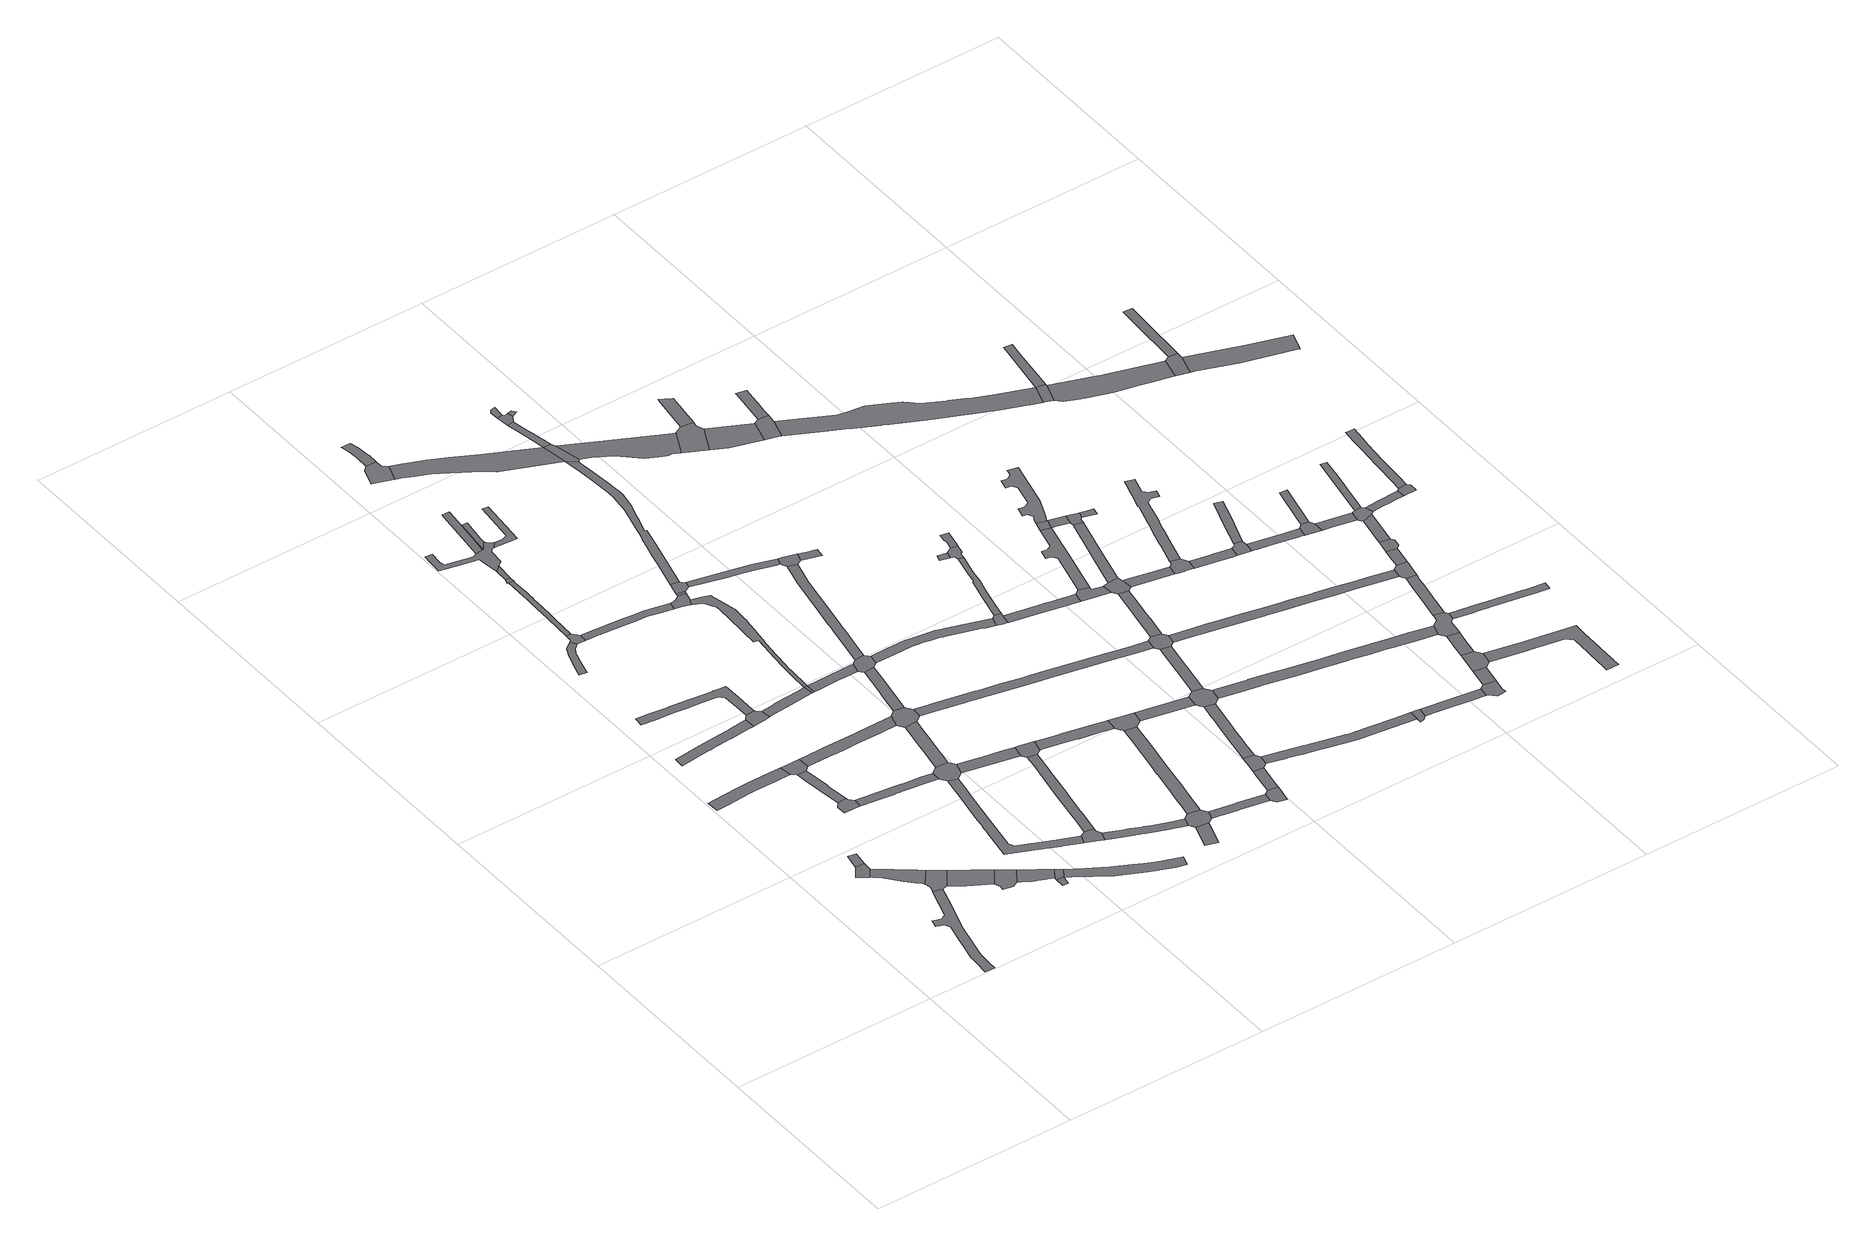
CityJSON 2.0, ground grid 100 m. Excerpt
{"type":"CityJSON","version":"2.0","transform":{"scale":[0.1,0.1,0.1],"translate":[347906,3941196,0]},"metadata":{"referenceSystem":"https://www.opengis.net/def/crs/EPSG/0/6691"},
"CityObjects":{
"road1":{"type":"Road","geometry":[{"type":"MultiSurface","lod":"1","boundaries":[[[0,1,2,3,4,5,6,7,8,9,10,11,12,13,14,15,16,17,18,19,20,21,22,23,24,25,26,27,28]]]}]},
"road2":{"type":"Road","geometry":[{"type":"MultiSurface","lod":"1","boundaries":[[[29,30,31,32,33,34,35]]]}]},
"road3":{"type":"Road","geometry":[{"type":"MultiSurface","lod":"1","boundaries":[[[36,37,29,35]]]}]},
"road4":{"type":"Road","attributes":{"RoadStructureAttribute.sectionType":"1"},"geometry":[{"type":"MultiSurface","lod":"1","boundaries":[[[38,39,40,41,42,43,44,45,46,47,48,49,33,32]]]}]},
"road5":{"type":"Road","attributes":{"RoadStructureAttribute.sectionType":"1"},"geometry":[{"type":"MultiSurface","lod":"1","boundaries":[[[50,51,52,53,54,55,56,57,58,59,60,61,62,63,64]]]}]},
"road6":{"type":"Road","geometry":[{"type":"MultiSurface","lod":"1","boundaries":[[[27,65,66,67,68,48,47,69,70,71,28]]]}]},
"road7":{"type":"Road","attributes":{"RoadStructureAttribute.sectionType":"1"},"geometry":[{"type":"MultiSurface","lod":"1","boundaries":[[[72,73,66,65,74,75,76,77,78]]]}]},
"road8":{"type":"Road","attributes":{"RoadStructureAttribute.sectionType":"1"},"geometry":[{"type":"MultiSurface","lod":"1","boundaries":[[[79,80,81,82,83,84,85,86,87,88,89,90,91,92,93,94,95,96,97,98]]]}]},
"road9":{"type":"Road","geometry":[{"type":"MultiSurface","lod":"1","boundaries":[[[99,100,101,102,103,104,105,106,107,108]]]}]},
"road10":{"type":"Road","geometry":[{"type":"MultiSurface","lod":"1","boundaries":[[[109,110,111,72,78,112,113,114,115,116]]]}]},
"road11":{"type":"Road","attributes":{"RoadStructureAttribute.sectionType":"1"},"geometry":[{"type":"MultiSurface","lod":"1","boundaries":[[[117,118,119,106,105,120,121,122,123,124]]]}]},
"road12":{"type":"Road","geometry":[{"type":"MultiSurface","lod":"1","boundaries":[[[123,125,126,127,56,55,124]]]}]},
"road13":{"type":"Road","attributes":{"RoadStructureAttribute.sectionType":"1"},"geometry":[{"type":"MultiSurface","lod":"1","boundaries":[[[128,129,130,131,132,133,134,135,136,137,138,139,140,141,142,143,144,145,146,147,148,149,150,151,152,153,154,155,156]]]}]},
"road14":{"type":"Road","attributes":{"RoadStructureAttribute.sectionType":"1"},"geometry":[{"type":"MultiSurface","lod":"1","boundaries":[[[157,158,159,160,161,162,163,164,165,166,167,168,169,170,171]]]}]},
"road15":{"type":"Road","attributes":{"RoadStructureAttribute.sectionType":"1"},"geometry":[{"type":"MultiSurface","lod":"1","boundaries":[[[115,172,173,174,175,176,177,178,179,116]]]}]},
"road16":{"type":"Road","attributes":{"RoadStructureAttribute.sectionType":"1"},"geometry":[{"type":"MultiSurface","lod":"1","boundaries":[[[180,181,182,183]]]}]},
"road17":{"type":"Road","geometry":[{"type":"MultiSurface","lod":"1","boundaries":[[[177,176,180,183,184]]]}]},
"road18":{"type":"Road","geometry":[{"type":"MultiSurface","lod":"1","boundaries":[[[185,186,187,188,171,170,189]]]}]},
"road19":{"type":"Road","attributes":{"RoadStructureAttribute.sectionType":"1"},"geometry":[{"type":"MultiSurface","lod":"1","boundaries":[[[190,191,192,193,194,195,103,102,196,197,198,199,200,201,202,203]]]}]},
"road20":{"type":"Road","geometry":[{"type":"MultiSurface","lod":"1","boundaries":[[[97,204,205,206,207,208,128,156,209,98]]]}]},
"road21":{"type":"Road","attributes":{"RoadStructureAttribute.sectionType":"1"},"geometry":[{"type":"MultiSurface","lod":"1","boundaries":[[[210,211,212,213,214,215,216,187,186,217,218,219,220,221,222,223,224,225,226,227]]]}]},
"road22":{"type":"Road","geometry":[{"type":"MultiSurface","lod":"1","boundaries":[[[228,229,230,210,227]]]}]},
"road23":{"type":"Road","geometry":[{"type":"MultiSurface","lod":"1","boundaries":[[[231,232,233,234,235,236,237,238,239,240,241,242,243,244,245,246,247,248,249,250,251,252,253,254,255,256,257,258,259,260,261]]]}]},
"road24":{"type":"Road","attributes":{"RoadStructureAttribute.sectionType":"1"},"geometry":[{"type":"MultiSurface","lod":"1","boundaries":[[[262,263,264,265,266,126,125,267,268,269,270,271,272,273,274,275]]]}]},
"road25":{"type":"Road","attributes":{"RoadStructureAttribute.sectionType":"1"},"geometry":[{"type":"MultiSurface","lod":"1","boundaries":[[[228,246,245,229]]]}]},
"road26":{"type":"Road","attributes":{"RoadStructureAttribute.sectionType":"1"},"geometry":[{"type":"MultiSurface","lod":"1","boundaries":[[[276,277,278,279,280,281,282,283,284,285,286,287,288,289,290,291,292,293,294,295,296,297,298,299,300,301]]]}]},
"road27":{"type":"Road","attributes":{"RoadStructureAttribute.sectionType":"1"},"geometry":[{"type":"MultiSurface","lod":"1","boundaries":[[[183,302,303,304,305,306,307,308,309,310,311,312,313,314,315,316,317,318,319,320,321,322,323,324,325,326,184]]]}]},
"road28":{"type":"Road","attributes":{"RoadStructureAttribute.sectionType":"1"},"geometry":[{"type":"MultiSurface","lod":"1","boundaries":[[[327,328,329,330,331,207,206,332,333,334,335,336,337,338]]]}]},
"road29":{"type":"Road","attributes":{"RoadStructureAttribute.sectionType":"1"},"geometry":[{"type":"MultiSurface","lod":"1","boundaries":[[[339,340,341,342,343,344,345,346,347,348,349,350,351,352,353,354,355,356,357,185,189]]]}]},
"road30":{"type":"Road","geometry":[{"type":"MultiSurface","lod":"1","boundaries":[[[190,203,276,301,358,359,360,361]]]}]},
"road31":{"type":"Road","geometry":[{"type":"MultiSurface","lod":"1","boundaries":[[[362,363,364,293,292,365,366,367,368]]]}]},
"road32":{"type":"Road","attributes":{"RoadStructureAttribute.sectionType":"1"},"geometry":[{"type":"MultiSurface","lod":"1","boundaries":[[[369,370,371,372,373,374,375,231,261]]]}]},
"road33":{"type":"Road","attributes":{"RoadStructureAttribute.sectionType":"1"},"geometry":[{"type":"MultiSurface","lod":"1","boundaries":[[[376,377,378,379,380,260,259]]]}]},
"road34":{"type":"Road","geometry":[{"type":"MultiSurface","lod":"1","boundaries":[[[381,382,383,384,327,338]]]}]},
"road35":{"type":"Road","attributes":{"RoadStructureAttribute.sectionType":"1"},"geometry":[{"type":"MultiSurface","lod":"1","boundaries":[[[360,385,386,387,388,389,390,391,392,393,394,361]]]}]},
"road36":{"type":"Road","geometry":[{"type":"MultiSurface","lod":"1","boundaries":[[[395,396,397,398,399,400,401,402,403]]]}]},
"road37":{"type":"Road","geometry":[{"type":"MultiSurface","lod":"1","boundaries":[[[252,404,405,406,407,408,409,410,411,412,413,414,415,416,253]]]}]},
"road38":{"type":"Road","attributes":{"RoadStructureAttribute.sectionType":"1"},"geometry":[{"type":"MultiSurface","lod":"1","boundaries":[[[417,418,419,420,421,359,358,422]]]}]},
"road39":{"type":"Road","attributes":{"RoadStructureAttribute.sectionType":"1"},"geometry":[{"type":"MultiSurface","lod":"1","boundaries":[[[423,424,425,426,427,428,429,430,431,432,433,434,435,436,364,363]]]}]},
"road40":{"type":"Road","geometry":[{"type":"MultiSurface","lod":"1","boundaries":[[[274,391,390,437,438,439,440,275]]]}]},
"road41":{"type":"Road","attributes":{"RoadStructureAttribute.sectionType":"1"},"geometry":[{"type":"MultiSurface","lod":"1","boundaries":[[[441,442,443,444,445,446,447,448,449,402,401]]]}]},
"road42":{"type":"Road","attributes":{"RoadStructureAttribute.sectionType":"1"},"geometry":[{"type":"MultiSurface","lod":"1","boundaries":[[[450,451,452,453,454,455,456,457,458,368,367,459,460,461,462,463,464,465,466]]]}]},
"road43":{"type":"Road","attributes":{"RoadStructureAttribute.sectionType":"1"},"geometry":[{"type":"MultiSurface","lod":"1","boundaries":[[[467,468,469,470,471,472,473,474,475,476,477,478,479,480,481,482,483,484,485,486,487,488,489,490,384,383,491,492,493,494,495,496,497,498,499,500,501,502,503,504,505,506,507,508,509,510]]]}]},
"road44":{"type":"Road","attributes":{"RoadStructureAttribute.sectionType":"1"},"geometry":[{"type":"MultiSurface","lod":"1","boundaries":[[[382,511,512,513,514,515,516,383]]]}]},
"road45":{"type":"Road","geometry":[{"type":"MultiSurface","lod":"1","boundaries":[[[517,518,519,520,521,522,523,524,510,509,525,526,527,528,529,530,531,532,533,534,535,536,348,347]]]}]},
"road46":{"type":"Road","attributes":{"RoadStructureAttribute.sectionType":"1"},"geometry":[{"type":"MultiSurface","lod":"1","boundaries":[[[537,538,526,525]]]}]},
"road47":{"type":"Road","attributes":{"RoadStructureAttribute.sectionType":"1"},"geometry":[{"type":"MultiSurface","lod":"1","boundaries":[[[439,539,540,541,542,543,544,545,546,547,440]]]}]},
"road48":{"type":"Road","geometry":[{"type":"MultiSurface","lod":"1","boundaries":[[[548,549,550,551,538,537,552]]]}]},
"road49":{"type":"Road","geometry":[{"type":"MultiSurface","lod":"1","boundaries":[[[433,432,553,554,555,556,557,558,417,422]]]}]},
"road50":{"type":"Road","attributes":{"RoadStructureAttribute.sectionType":"1"},"geometry":[{"type":"MultiSurface","lod":"1","boundaries":[[[559,560,561,562,563]]]}]},
"road51":{"type":"Road","geometry":[{"type":"MultiSurface","lod":"1","boundaries":[[[514,544,543,564,565,566,567,515]]]}]},
"road52":{"type":"Road","geometry":[{"type":"MultiSurface","lod":"1","boundaries":[[[568,563,562,569,570,571,572,450,466]]]}]},
"road53":{"type":"Road","attributes":{"function":"3","RoadStructureAttribute.sectionType":"1"},"geometry":[{"type":"MultiSurface","lod":"1","boundaries":[[[573,574,575,576,577,578,579,580,581,398,397,582,583,584,585,586,587,588,589,590,591]]]}]},
"road54":{"type":"Road","attributes":{"RoadStructureAttribute.sectionType":"1"},"geometry":[{"type":"MultiSurface","lod":"1","boundaries":[[[592,593,594,595,596,597,598,599,548,552]]]}]},
"road55":{"type":"Road","attributes":{"RoadStructureAttribute.sectionType":"1"},"geometry":[{"type":"MultiSurface","lod":"1","boundaries":[[[600,601,602,603,604,605,606,607,608,609,610,611,612,613,614,615,616,617,618,551,550,619,620,621,622,623,624,625,626,627,628,629,630,631,632,633,634,635,591]]]}]},
"road56":{"type":"Road","attributes":{"RoadStructureAttribute.sectionType":"1"},"geometry":[{"type":"MultiSurface","lod":"1","boundaries":[[[636,637,638,639,640,641,642,643,644,645,646,647,648,649,650,555,554]]]}]},
"road57":{"type":"Road","attributes":{"RoadStructureAttribute.sectionType":"1"},"geometry":[{"type":"MultiSurface","lod":"1","boundaries":[[[651,652,653,654,655,656,657,567,566,658,659,660,661,662,663,664,665,666,667,668]]]}]},
"road58":{"type":"Road","attributes":{"RoadStructureAttribute.sectionType":"1"},"geometry":[{"type":"MultiSurface","lod":"1","boundaries":[[[669,670,671,672,673,674,675,676,677,678,572,571,679,680,681,682,683,684,685,686,687,688,689]]]}]},
"road59":{"type":"Road","attributes":{"RoadStructureAttribute.sectionType":"1"},"geometry":[{"type":"MultiSurface","lod":"1","boundaries":[[[569,690,691,692,693,694,695,696,697,698,699,700,570]]]}]},
"road60":{"type":"Road","attributes":{"RoadStructureAttribute.sectionType":"1"},"geometry":[{"type":"MultiSurface","lod":"1","boundaries":[[[701,702,703,704,705,706,707,708,709,710,565,564,711,712,713,714,715,716,717,718,719,720,721,722,723,724,725]]]}]},
"road61":{"type":"Road","geometry":[{"type":"MultiSurface","lod":"1","boundaries":[[[726,573,591,635,727,728]]]}]},
"road62":{"type":"Road","geometry":[{"type":"MultiSurface","lod":"1","boundaries":[[[729,730,731,732,697,696,733,734]]]}]},
"road63":{"type":"Road","attributes":{"RoadStructureAttribute.sectionType":"1"},"geometry":[{"type":"MultiSurface","lod":"1","boundaries":[[[735,736,737,738,739,740,741,742,743,744,745,746,747,748,749,750,751,752,438,437,753,754,755,756,757,758,759,760,761,762,763,764,765,766,767,768,769,770]]]}]},
"road64":{"type":"Road","geometry":[{"type":"MultiSurface","lod":"1","boundaries":[[[688,771,772,643,642,773,774,689]]]}]},
"road65":{"type":"Road","geometry":[{"type":"MultiSurface","lod":"1","boundaries":[[[775,776,777,598,597,778,651,668]]]}]},
"road66":{"type":"Road","attributes":{"RoadStructureAttribute.sectionType":"1"},"geometry":[{"type":"MultiSurface","lod":"1","boundaries":[[[779,780,781,782,783,784,573,726]]]}]},
"road67":{"type":"Road","geometry":[{"type":"MultiSurface","lod":"1","boundaries":[[[785,786,787,788,782,781,789,790]]]}]},
"road68":{"type":"Road","attributes":{"RoadStructureAttribute.sectionType":"1"},"geometry":[{"type":"MultiSurface","lod":"1","boundaries":[[[791,792,793,794,787,786]]]}]},
"road69":{"type":"Road","attributes":{"RoadStructureAttribute.sectionType":"1"},"geometry":[{"type":"MultiSurface","lod":"1","boundaries":[[[795,796,732,731,797,798]]]}]},
"road70":{"type":"Road","geometry":[{"type":"MultiSurface","lod":"1","boundaries":[[[789,799,800,790]]]}]},
"road71":{"type":"Road","attributes":{"RoadStructureAttribute.sectionType":"1"},"geometry":[{"type":"MultiSurface","lod":"1","boundaries":[[[801,802,803,804,776,775]]]}]},
"road72":{"type":"Road","geometry":[{"type":"MultiSurface","lod":"1","boundaries":[[[805,806,807,808,809,810,811,812,795,798]]]}]},
"road73":{"type":"Road","attributes":{"RoadStructureAttribute.sectionType":"1"},"geometry":[{"type":"MultiSurface","lod":"1","boundaries":[[[771,813,814,815,816,817,818,819,772]]]}]},
"road74":{"type":"Road","attributes":{"function":"3","RoadStructureAttribute.sectionType":"1"},"geometry":[{"type":"MultiSurface","lod":"1","boundaries":[[[727,820,821,822,823,824,825,826,827,828,829,830,831,832,833,728]]]}]},
"road75":{"type":"Road","attributes":{"RoadStructureAttribute.sectionType":"1"},"geometry":[{"type":"MultiSurface","lod":"1","boundaries":[[[834,835,836,837,838,839,840,841,842,843,844,845,846,809,808]]]}]},
"road76":{"type":"Road","geometry":[{"type":"MultiSurface","lod":"1","boundaries":[[[725,724,847,848,849,850,851]]]}]},
"road77":{"type":"Road","geometry":[{"type":"MultiSurface","lod":"1","boundaries":[[[852,816,815,840,839,853,854,855]]]}]},
"road78":{"type":"Road","attributes":{"RoadStructureAttribute.sectionType":"1"},"geometry":[{"type":"MultiSurface","lod":"1","boundaries":[[[850,856,857,858,859,860,861,862,863,864,865,866,851]]]}]},
"road79":{"type":"Road","attributes":{"RoadStructureAttribute.sectionType":"1"},"geometry":[{"type":"MultiSurface","lod":"1","boundaries":[[[867,868,869,870,871,872,873,849,848,874,875,876,877,878,879]]]}]},
"road80":{"type":"Road","geometry":[{"type":"MultiSurface","lod":"1","boundaries":[[[829,880,881,882,883,884,885,886,830]]]}]},
"road81":{"type":"Road","attributes":{"RoadStructureAttribute.sectionType":"1"},"geometry":[{"type":"MultiSurface","lod":"1","boundaries":[[[887,888,889,890]]]}]},
"road82":{"type":"Road","attributes":{"RoadStructureAttribute.sectionType":"1"},"geometry":[{"type":"MultiSurface","lod":"1","boundaries":[[[855,891,892,893,894,895,896,897,898,852]]]}]},
"road83":{"type":"Road","attributes":{"RoadStructureAttribute.sectionType":"1"},"geometry":[{"type":"MultiSurface","lod":"1","boundaries":[[[899,900,901,902,903,904,905,906,907,908,909,910,807,806,911,912,913,914,915,916,917,918,919,920]]]}]},
"road84":{"type":"Road","geometry":[{"type":"MultiSurface","lod":"1","boundaries":[[[889,921,862,861,922,923,924,925,926,890]]]}]},
"road85":{"type":"Road","attributes":{"RoadStructureAttribute.sectionType":"1"},"geometry":[{"type":"MultiSurface","lod":"1","boundaries":[[[927,928,929,930,885,884]]]}]},
"road86":{"type":"Road","attributes":{"function":"3","RoadStructureAttribute.sectionType":"1"},"geometry":[{"type":"MultiSurface","lod":"1","boundaries":[[[881,880,931,932,933]]]}]},
"road87":{"type":"Road","geometry":[{"type":"MultiSurface","lod":"1","boundaries":[[[934,735,770,895,894,935,936,937]]]}]},
"road88":{"type":"Road","attributes":{"RoadStructureAttribute.sectionType":"1"},"geometry":[{"type":"MultiSurface","lod":"1","boundaries":[[[938,939,940,941,942,943,944,926,925]]]}]},
"road89":{"type":"Road","geometry":[{"type":"MultiSurface","lod":"1","boundaries":[[[945,946,947,948,949,950,951,867,879]]]}]},
"road90":{"type":"Road","attributes":{"RoadStructureAttribute.sectionType":"1"},"geometry":[{"type":"MultiSurface","lod":"1","boundaries":[[[952,953,954,955,956,957,958,959,934,937]]]}]},
"road91":{"type":"Road","geometry":[{"type":"MultiSurface","lod":"1","boundaries":[[[932,960,961,962,963,964,933]]]}]},
"road92":{"type":"Road","geometry":[{"type":"MultiSurface","lod":"1","boundaries":[[[965,947,946,957,956,966,967,968]]]}]},
"road93":{"type":"Road","attributes":{"RoadStructureAttribute.sectionType":"1"},"geometry":[{"type":"MultiSurface","lod":"1","boundaries":[[[969,970,971,972,973,974,975,976,977,951,950,978,979,980]]]}]},
"road94":{"type":"Road","attributes":{"RoadStructureAttribute.sectionType":"1"},"geometry":[{"type":"MultiSurface","lod":"1","boundaries":[[[981,982,983,984,985,986,964,963]]]}]},
"road95":{"type":"Road","geometry":[{"type":"MultiSurface","lod":"1","boundaries":[[[987,988,899,920,989,990,991,992]]]}]},
"road96":{"type":"Road","attributes":{"RoadStructureAttribute.sectionType":"1"},"geometry":[{"type":"MultiSurface","lod":"1","boundaries":[[[993,994,995,996,997,998,965,968]]]}]},
"road97":{"type":"Road","attributes":{"RoadStructureAttribute.sectionType":"1"},"geometry":[{"type":"MultiSurface","lod":"1","boundaries":[[[999,1000,1001,1002,1003,1004,1005,1006,1007,1008,1009,1010,1011,1012,1013,854,853,1014,1015,1016,1017,1018,1019,1020,1021,1022,1023,1024,1025,1026,1027,1028,1029,1030,1031]]]}]},
"road98":{"type":"Road","attributes":{"RoadStructureAttribute.sectionType":"1"},"geometry":[{"type":"MultiSurface","lod":"1","boundaries":[[[1032,1033,1034,1035,1036,1037,1038,967,966]]]}]},
"road99":{"type":"Road","geometry":[{"type":"MultiSurface","lod":"1","boundaries":[[[1039,969,980,1040,1041]]]}]},
"road100":{"type":"Road","attributes":{"RoadStructureAttribute.sectionType":"1"},"geometry":[{"type":"MultiSurface","lod":"1","boundaries":[[[1042,1043,1044,1045,1040,980]]]}]},
"road101":{"type":"Road","attributes":{"RoadStructureAttribute.sectionType":"1"},"geometry":[{"type":"MultiSurface","lod":"1","boundaries":[[[1046,1047,1048,992,991,1049,1050,1051]]]}]},
"road102":{"type":"Road","attributes":{"RoadStructureAttribute.sectionType":"1"},"geometry":[{"type":"MultiSurface","lod":"1","boundaries":[[[1052,1053,1054,1055,1056,1057,1058,1059,1060,1061,1062,1063,1064,1065,1066,1067,1068,1069,1070,1071,1072,1073,1039,1041]]]}]},
"road103":{"type":"Road","geometry":[{"type":"MultiSurface","lod":"1","boundaries":[[[1044,1043,996,995,1074,1075,1076]]]}]},
"road104":{"type":"Road","geometry":[{"type":"MultiSurface","lod":"1","boundaries":[[[1077,1078,1079,1035,1034,1080,1081,1082,1083,1084,1085,1086]]]}]},
"road105":{"type":"Road","attributes":{"RoadStructureAttribute.sectionType":"1"},"geometry":[{"type":"MultiSurface","lod":"1","boundaries":[[[1075,1087,1088,1076]]]}]},
"road106":{"type":"Road","attributes":{"RoadStructureAttribute.sectionType":"1"},"geometry":[{"type":"MultiSurface","lod":"1","boundaries":[[[1089,1090,1091,1092,1093,1094,1095,1096,1097,1098,1099,1100,1101,1102,1103,936,935,1104,1105,1106,1107,1108,1109,1110,1111,1112,1113,1114,1115,1116]]]}]},
"road107":{"type":"Road","attributes":{"RoadStructureAttribute.sectionType":"1"},"geometry":[{"type":"MultiSurface","lod":"1","boundaries":[[[1117,1118,1119,1120,1085,1084,1121,1122,1123,1124]]]}]},
"road108":{"type":"Road","attributes":{"function":"3","RoadStructureAttribute.sectionType":"1"},"geometry":[{"type":"MultiSurface","lod":"1","boundaries":[[[1125,1126,1127,1128,1129,1130,1131,1132,1133,1134,1135,1136,1137,1138,1139,1140,1141,1142,1143,1144,1145,1146,1147,1148,1149,1150,1151,1152,1153,962,961]]]}]},
"road109":{"type":"Road","geometry":[{"type":"MultiSurface","lod":"1","boundaries":[[[1154,1155,1156,1157,1158,1159,1046,1051]]]}]},
"road110":{"type":"Road","geometry":[{"type":"MultiSurface","lod":"1","boundaries":[[[1160,1161,1162,1163,1164,1165,1166,1167,1168,1169,1170,1171,1172,1173,1174,1175,1176,1177,1178,1179,1180,1181,1182,1183,1184,1185,1186,1187,1188,1189,1190,1191,1192,1193,1194,1077,1086]]]}]},
"road111":{"type":"Road","attributes":{"RoadStructureAttribute.sectionType":"1"},"geometry":[{"type":"MultiSurface","lod":"1","boundaries":[[[1195,1196,1197,1159,1158,1198,1199]]]}]},
"road112":{"type":"Road","geometry":[{"type":"MultiSurface","lod":"1","boundaries":[[[1200,1201,1202,1203,1204,1117,1124]]]}]},
"road113":{"type":"Road","geometry":[{"type":"MultiSurface","lod":"1","boundaries":[[[1205,1195,1199,1206,1207,1208,1209]]]}]},
"road114":{"type":"Road","attributes":{"RoadStructureAttribute.sectionType":"1"},"geometry":[{"type":"MultiSurface","lod":"1","boundaries":[[[1208,1210,1211,1212,1213,1214,1215,1216,1209]]]}]},
"road115":{"type":"Road","attributes":{"RoadStructureAttribute.sectionType":"1"},"geometry":[{"type":"MultiSurface","lod":"1","boundaries":[[[1202,1217,1218,1219,1220,1221,1203]]]}]},
"road116":{"type":"Road","geometry":[{"type":"MultiSurface","lod":"1","boundaries":[[[1214,1213,1222,1223,1224,1225,1226,1227,1228,1229,999,1031]]]}]},
"road117":{"type":"Road","attributes":{"RoadStructureAttribute.sectionType":"1"},"geometry":[{"type":"MultiSurface","lod":"1","boundaries":[[[1230,1231,1201,1200,1232,1233,1234,1235,1236,1237,1238,1239]]]}]},
"road118":{"type":"Road","attributes":{"RoadStructureAttribute.sectionType":"1"},"geometry":[{"type":"MultiSurface","lod":"1","boundaries":[[[1206,1240,1241,1242,1243,1244,1245,1246,1247,1248,1249,1250,1251,1252,1253,1254,1255,1256,1257,1258,1259,1260,1261,1262,1263,1207]]]}]},
"road119":{"type":"Road","attributes":{"RoadStructureAttribute.sectionType":"1"},"geometry":[{"type":"MultiSurface","lod":"1","boundaries":[[[1264,1265,1266,1267,1226,1225,1268,1269,1270,1271,1272,1273,1274,1275]]]}]},
"road120":{"type":"Road","geometry":[{"type":"MultiSurface","lod":"1","boundaries":[[[1276,1277,1278,1279,1280,1230,1239]]]}]},
"road121":{"type":"Road","geometry":[{"type":"MultiSurface","lod":"1","boundaries":[[[1275,1274,1281,1282,1283,1284,1285,1089,1116]]]}]},
"road122":{"type":"Road","geometry":[{"type":"MultiSurface","lod":"1","boundaries":[[[1140,1139,1286,1287,1288,1289]]]}]},
"road123":{"type":"Road","attributes":{"RoadStructureAttribute.sectionType":"1"},"geometry":[{"type":"MultiSurface","lod":"1","boundaries":[[[1283,1290,1291,1292,1284]]]}]},
"road124":{"type":"Road","geometry":[{"type":"MultiSurface","lod":"1","boundaries":[[[1293,1294,1295,1280,1279]]]}]},
"road125":{"type":"Road","attributes":{"RoadStructureAttribute.sectionType":"1"},"geometry":[{"type":"MultiSurface","lod":"1","boundaries":[[[1223,1296,1297,1298,1299,1300,1301,1302,1303,1304,1305,1306,1307,1308,1309,1310,1311,1312,1313,1314,1315,1224]]]}]},
"road126":{"type":"Road","attributes":{"RoadStructureAttribute.sectionType":"1"},"geometry":[{"type":"MultiSurface","lod":"1","boundaries":[[[1316,1277,1276,1317,1318,1319]]]}]},
"road127":{"type":"Road","geometry":[{"type":"MultiSurface","lod":"1","boundaries":[[[1320,1321,1322,1323,1324,1291,1290,1325]]]}]},
"road128":{"type":"Road","attributes":{"RoadStructureAttribute.sectionType":"1"},"geometry":[{"type":"MultiSurface","lod":"1","boundaries":[[[1326,1327,1328,1329,1140,1289]]]}]},
"road129":{"type":"Road","attributes":{"RoadStructureAttribute.sectionType":"1"},"geometry":[{"type":"MultiSurface","lod":"1","boundaries":[[[1322,1321,1330,1331]]]}]},
"road130":{"type":"Road","geometry":[{"type":"MultiSurface","lod":"1","boundaries":[[[1330,1332,1333,1334,1335,1319,1318,1331]]]}]},
"road131":{"type":"Road","attributes":{"function":"3","RoadStructureAttribute.sectionType":"1"},"geometry":[{"type":"MultiSurface","lod":"1","boundaries":[[[1336,1337,1338,1339,1340,1341,1342,1343,1344,1288,1287,1345,1346,1347,1348,1349,1350,1351,1352,1353,1354,1355,1356]]]}]},
"road132":{"type":"Road","attributes":{"RoadStructureAttribute.sectionType":"1"},"geometry":[{"type":"MultiSurface","lod":"1","boundaries":[[[1357,1358,1359,1360,1361,1362,1363,1364,1335,1334]]]}]},
"road133":{"type":"Road","attributes":{"RoadStructureAttribute.sectionType":"1"},"geometry":[{"type":"MultiSurface","lod":"1","boundaries":[[[1332,1365,1366,1367,1368,1369,1370,1371,1372,1373,1374,1333]]]}]},
"road134":{"type":"Road","geometry":[{"type":"MultiSurface","lod":"1","boundaries":[[[1375,1370,1369,1376,1377,1378]]]}]},
"road135":{"type":"Road","geometry":[{"type":"MultiSurface","lod":"1","boundaries":[[[1379,1380,1336,1356,1381,1382]]]}]},
"road136":{"type":"Road","attributes":{"RoadStructureAttribute.sectionType":"1"},"geometry":[{"type":"MultiSurface","lod":"1","boundaries":[[[1383,1384,1385,1386,1387,1388,1389,1390,1391,1392,1393,1394,1395,1396,1397,1398,1375,1378]]]}]},
"road137":{"type":"Road","attributes":{"RoadStructureAttribute.sectionType":"1"},"geometry":[{"type":"MultiSurface","lod":"1","boundaries":[[[1399,1400,1401,1402,1380,1379]]]}]},
"road138":{"type":"Road","attributes":{"function":"3","RoadStructureAttribute.sectionType":"1"},"geometry":[{"type":"MultiSurface","lod":"1","boundaries":[[[1403,1404,1405,1406,1382,1381,1407,1408,1409,1410,1411]]]}]}
},
"vertices":[
[427,561,0],[381,421,0],[379,414,0],[352,400,0],[314,413,0],[302,374,0],[340,362,0],[354,336,0],[347,313,0],[333,254,0],[332,249,0],[321,199,0],[301,117,0],[300,104,0],[299,84,0],[294,7,0],[340,5,0],[342,49,0],[342,61,0],[346,110,0],[352,137,0],[364,189,0],[390,301,0],[391,306,0],[394,314,0],[418,386,0],[442,458,0],[472,557,0],[431,571,0],
[264,891,0],[225,837,0],[248,821,0],[272,803,0],[305,848,0],[306,883,0],[307,891,0],
[317,962,0],[278,970,0],
[273,803,0],[280,798,0],[285,793,0],[296,782,0],[314,766,0],[371,697,0],[407,659,0],[412,654,0],[427,637,0],[433,631,0],[489,701,0],[462,723,0],
[75,1544,0],[186,1550,0],[204,1551,0],[224,1552,0],[329,1552,0],[405,1552,0],[396,1612,0],[392,1613,0],[340,1613,0],[221,1612,0],[195,1611,0],[174,1610,0],[42,1603,0],[14,1601,0],[17,1541,0],
[501,566,0],[560,649,0],[534,668,0],[494,697,0],[439,602,0],[440,598,0],[438,593,0],
[723,533,0],[644,590,0],[507,561,0],[512,556,0],[556,524,0],[567,518,0],[669,458,0],
[383,1948,0],[365,1946,0],[354,1945,0],[263,1937,0],[252,1936,0],[244,1935,0],[207,1930,0],[152,1925,0],[74,1917,0],[70,1866,0],[213,1881,0],[236,1883,0],[250,1885,0],[334,1892,0],[353,1893,0],[413,1898,0],[446,1901,0],[454,1901,0],[469,1902,0],[467,1955,0],
[484,1213,0],[503,1211,0],[508,1210,0],[518,1209,0],[523,1253,0],[502,1275,0],[501,1285,0],[456,1280,0],[437,1257,0],[438,1211,0],
[799,481,0],[744,519,0],[739,522,0],[682,430,0],[676,407,0],[725,396,0],[751,411,0],[800,480,0],
[434,1467,0],[441,1406,0],[442,1394,0],[488,1394,0],[488,1399,0],[488,1400,0],[472,1531,0],[427,1531,0],
[494,1552,0],[494,1612,0],[398,1612,0],
[533,1984,0],[532,1997,0],[531,2098,0],[531,2186,0],[500,2189,0],[491,2190,0],[469,2193,0],[467,2193,0],[373,2204,0],[348,2206,0],[332,2208,0],[331,2208,0],[261,2216,0],[245,2217,0],[161,2227,0],[98,2234,0],[94,2189,0],[163,2180,0],[255,2171,0],[312,2165,0],[363,2159,0],[442,2150,0],[460,2148,0],[466,2148,0],[486,2125,0],[488,2045,0],[488,2044,0],[488,1994,0],[489,1983,0],
[138,2781,0],[133,2772,0],[119,2743,0],[94,2668,0],[77,2611,0],[114,2604,0],[115,2612,0],[134,2679,0],[147,2720,0],[151,2736,0],[159,2748,0],[161,2753,0],[166,2760,0],[194,2783,0],[174,2810,0],
[768,401,0],[809,379,0],[819,373,0],[830,368,0],[897,340,0],[931,388,0],[899,410,0],[872,430,0],
[896,325,0],[895,280,0],[923,278,0],[932,324,0],
[961,366,0],
[237,2821,0],[210,2851,0],[185,2852,0],[184,2818,0],[235,2780,0],
[894,1206,0],[840,1213,0],[750,1224,0],[746,1225,0],[711,1229,0],[604,1243,0],[544,1206,0],[554,1204,0],[682,1188,0],[691,1187,0],[707,1185,0],[716,1184,0],[870,1164,0],[892,1161,0],
[478,1902,0],[528,1909,0],[562,1913,0],[555,1963,0],[533,1982,0],[487,1978,0],
[199,3279,0],[198,3239,0],[197,3170,0],[196,3149,0],[195,3125,0],[194,3070,0],[191,2989,0],[215,2973,0],[217,3004,0],[219,3065,0],[219,3069,0],[220,3130,0],[221,3136,0],[222,3168,0],[222,3185,0],[222,3224,0],[222,3264,0],[223,3278,0],
[224,3303,0],[200,3304,0],[193,3281,0],
[203,3518,0],[179,3508,0],[140,3516,0],[51,3536,0],[45,3563,0],[52,3623,0],[16,3626,0],[13,3584,0],[8,3518,0],[42,3511,0],[164,3484,0],[190,3479,0],[194,3445,0],[194,3443,0],[203,3372,0],[231,3396,0],[256,3415,0],[263,3490,0],[270,3498,0],[276,3504,0],[280,3505,0],[285,3506,0],[309,3535,0],[298,3539,0],[289,3544,0],[283,3549,0],[279,3555,0],[277,3561,0],[275,3564,0],[243,3519,0],[239,3523,0],
[812,1613,0],[786,1613,0],[621,1612,0],[605,1612,0],[549,1612,0],[637,1552,0],[640,1552,0],[651,1551,0],[684,1551,0],[749,1552,0],[876,1552,0],[881,1552,0],[957,1553,0],[975,1613,0],
[915,1128,0],[910,1099,0],[898,1034,0],[892,1001,0],[891,1000,0],[866,864,0],[858,818,0],[856,806,0],[852,788,0],[849,771,0],[848,763,0],[844,743,0],[817,592,0],[953,534,0],[1045,495,0],[1051,493,0],[1135,458,0],[1153,500,0],[1055,541,0],[886,612,0],[872,638,0],[905,821,0],[937,996,0],[946,1042,0],[946,1046,0],[959,1113,0],
[959,304,0],[1034,255,0],[1083,222,0],[1109,205,0],[1237,145,0],[1278,126,0],[1286,122,0],[1351,97,0],[1368,92,0],[1400,84,0],[1417,136,0],[1395,143,0],[1351,158,0],[1307,175,0],[1304,176,0],[1259,198,0],[1215,220,0],[1145,254,0],[1137,259,0],[1128,264,0],[1039,317,0],[999,340,0],[984,350,0],[982,351,0],[978,354,0],
[794,1986,0],[755,1980,0],[693,1975,0],[627,1970,0],[625,1970,0],[579,1916,0],[598,1918,0],[612,1919,0],[658,1923,0],[724,1930,0],[768,1934,0],[798,1936,0],
[301,2776,0],[310,2775,0],[335,2773,0],[419,2767,0],[490,2760,0],[531,2756,0],[544,2755,0],[606,2742,0],[659,2731,0],[667,2769,0],[587,2787,0],[549,2796,0],[493,2800,0],[423,2807,0],[399,2808,0],[355,2812,0],[319,2815,0],[312,2816,0],[310,2816,0],
[991,1137,0],[1009,1195,0],[987,1228,0],[926,1230,0],
[1221,492,0],[1223,506,0],[1179,515,0],[1196,432,0],[1201,430,0],[1217,423,0],[1235,466,0],
[246,3582,0],[267,3737,0],[270,3768,0],[275,3808,0],[238,3810,0],[234,3771,0],[213,3604,0],
[275,3567,0],[278,3591,0],[293,3706,0],[267,3710,0],[251,3579,0],
[803,1936,0],[810,1936,0],[809,1987,0],[794,1987,0],
[1010,1352,0],[1013,1366,0],[1015,1377,0],[1030,1459,0],[1035,1489,0],[1042,1524,0],[979,1520,0],[970,1469,0],[955,1386,0],[951,1361,0],
[119,4153,0],[172,4136,0],[217,4119,0],[249,4205,0],[224,4226,0],[224,4243,0],[224,4259,0],[171,4259,0],[152,4242,0],
[295,3506,0],[368,3500,0],[402,3497,0],[428,3739,0],[399,3742,0],[377,3544,0],[371,3539,0],[362,3534,0],[356,3532,0],[349,3531,0],[337,3530,0],[323,3532,0],[318,3533,0],
[1273,1142,0],[1215,1154,0],[1178,1161,0],[1122,1172,0],[1111,1174,0],[1261,1083,0],
[1242,607,0],[1243,611,0],[1248,638,0],[1269,752,0],[1272,765,0],[1273,771,0],[1277,792,0],[1299,915,0],[1303,937,0],[1322,1048,0],[1278,1058,0],[1268,1000,0],[1228,785,0],[1191,579,0],
[1075,1546,0],[1078,1597,0],[1055,1630,0],[1006,1638,0],
[224,4310,0],[223,4323,0],[216,4382,0],[207,4422,0],[161,4423,0],[162,4422,0],[171,4381,0],[174,4341,0],[173,4327,0],
[1571,336,0],[1563,338,0],[1501,359,0],[1436,381,0],[1402,396,0],[1397,398,0],[1354,416,0],[1348,419,0],[1319,431,0],[1331,375,0],[1354,366,0],[1379,356,0],[1381,355,0],[1419,340,0],[1466,324,0],[1551,294,0],[1557,293,0],
[740,2708,0],[745,2706,0],[749,2704,0],[753,2702,0],[758,2700,0],[761,2699,0],[769,2695,0],[776,2690,0],[781,2687,0],[791,2670,0],[804,2646,0],[809,2636,0],[809,2632,0],[810,2627,0],[812,2614,0],[811,2587,0],[810,2558,0],[804,2428,0],[800,2354,0],[824,2351,0],[809,2219,0],[802,2151,0],[801,2133,0],[798,2077,0],[815,2113,0],[815,2118,0],[815,2121,0],[819,2159,0],[824,2218,0],[826,2230,0],[836,2315,0],[840,2347,0],[851,2421,0],[860,2486,0],[860,2489,0],[862,2514,0],[864,2560,0],[865,2575,0],[858,2608,0],[851,2641,0],[835,2715,0],[802,2725,0],[750,2740,0],[737,2710,0],
[833,1937,0],[940,1939,0],[971,1939,0],[1038,1939,0],[1052,1989,0],[1041,1989,0],
[705,2721,0],[709,2720,0],[714,2718,0],[718,2717,0],[723,2715,0],[727,2714,0],[732,2712,0],[736,2710,0],[761,2782,0],[723,2792,0],[719,2788,0],[714,2785,0],[710,2782,0],[705,2779,0],[700,2776,0],[695,2774,0],[689,2772,0],[684,2771,0],[678,2770,0],[673,2769,0],
[765,2797,0],[726,2807,0],
[1072,1718,0],[1072,1719,0],[1085,1791,0],[1093,1833,0],[1108,1920,0],[1057,1916,0],[1032,1778,0],[1030,1767,0],[1021,1722,0],
[802,2843,0],[794,2845,0],[782,2862,0],[743,2872,0],[795,2812,0],
[1323,1049,0],[1347,1065,0],[1363,1124,0],[1340,1129,0],[1302,1136,0],[1300,1137,0],
[1548,182,0],[1535,144,0],[1593,125,0],[1636,255,0],[1575,263,0],
[1132,1939,0],[1141,1989,0],[1121,2012,0],[1075,2008,0],
[1564,282,0],[1666,272,0],[1678,316,0],[1659,345,0],[1600,356,0],
[847,3924,0],[726,3982,0],[610,4039,0],[507,4092,0],[487,4102,0],[439,4126,0],[405,4144,0],[355,4164,0],[302,4185,0],[247,4109,0],[297,4087,0],[361,4058,0],[465,3995,0],[470,3992,0],[509,3970,0],[548,3943,0],[596,3905,0],[605,3903,0],[867,3793,0],
[965,2768,0],[1044,2750,0],[1045,2750,0],[1082,2741,0],[1177,2713,0],[1195,2709,0],[1208,2744,0],[1096,2777,0],
[870,3763,0],[874,3741,0],[876,3717,0],[884,3638,0],[891,3533,0],[892,3483,0],[888,3455,0],[879,3388,0],[865,3329,0],[859,3306,0],[841,3243,0],[840,3238,0],[839,3231,0],[839,3230,0],[827,3189,0],[825,3184,0],[810,3134,0],[794,3070,0],[777,3006,0],[848,3118,0],[860,3167,0],[874,3220,0],[865,3223,0],[866,3227,0],[867,3231,0],[870,3241,0],[890,3301,0],[896,3321,0],[920,3398,0],[933,3470,0],[934,3488,0],[931,3551,0],[931,3559,0],[916,3714,0],[914,3731,0],[912,3758,0],
[1362,1063,0],[1519,1031,0],[1525,1030,0],[1526,1029,0],[1621,1010,0],[1628,1009,0],[1689,996,0],[1696,1056,0],[1690,1057,0],[1663,1063,0],[1585,1078,0],[1537,1088,0],[1481,1100,0],[1478,1100,0],[1400,1117,0],
[1211,2680,0],[1179,2561,0],[1166,2488,0],[1152,2414,0],[1123,2265,0],[1120,2249,0],[1111,2199,0],[1136,2091,0],[1154,2182,0],[1157,2198,0],[1158,2206,0],[1168,2256,0],[1172,2276,0],[1191,2373,0],[1216,2511,0],[1224,2551,0],[1232,2583,0],[1253,2662,0],
[1697,885,0],[1661,689,0],[1658,668,0],[1653,643,0],[1653,642,0],[1631,525,0],[1626,494,0],[1625,491,0],[1616,443,0],[1611,417,0],[1662,360,0],[1677,441,0],[1696,544,0],[1697,553,0],[1716,655,0],[1735,762,0],[1737,768,0],[1754,865,0],[1755,869,0],[1770,950,0],[1710,959,0],
[1715,264,0],[1718,263,0],[1791,250,0],[1795,249,0],[1796,249,0],[1865,236,0],[1934,223,0],[1940,268,0],[1808,293,0],[1804,293,0],[1687,315,0],
[1622,1917,0],[1513,1952,0],[1482,1961,0],[1461,1967,0],[1442,1972,0],[1420,1975,0],[1358,1984,0],[1319,1989,0],[1256,1989,0],[1233,1989,0],[1224,1939,0],[1226,1939,0],[1319,1939,0],[1349,1936,0],[1350,1935,0],[1372,1933,0],[1409,1926,0],[1449,1918,0],[1466,1913,0],[1471,1911,0],[1530,1892,0],[1626,1863,0],[1646,1856,0],[1690,1843,0],[1705,1891,0],
[885,3919,0],[923,3770,0],[894,3903,0],
[2006,232,0],[2009,245,0],[2014,275,0],[1965,284,0],[1951,198,0],[1997,188,0],
[2145,1382,0],[2067,1397,0],[1969,1418,0],[1872,1437,0],[1866,1439,0],[1675,1478,0],[1607,1491,0],[1579,1497,0],[1471,1519,0],[1368,1540,0],[1363,1541,0],[1268,1560,0],[1261,1561,0],[1258,1562,0],[1254,1563,0],[1160,1581,0],[1156,1582,0],[1140,1585,0],[1166,1529,0],[1199,1522,0],[1235,1515,0],[1276,1507,0],[1279,1506,0],[1296,1503,0],[1331,1496,0],[1367,1489,0],[1402,1481,0],[1552,1451,0],[1599,1441,0],[1658,1429,0],[1665,1428,0],[1766,1407,0],[1962,1368,0],[2053,1349,0],[2097,1340,0],[2135,1332,0],
[1804,973,0],[1815,1032,0],[1703,974,0],[1711,963,0],
[1279,2677,0],[1292,2720,0],[1227,2739,0],[1201,2699,0],
[866,4025,0],[860,4055,0],[846,4134,0],[814,4129,0],[825,4066,0],[840,3978,0],
[849,4190,0],[834,4198,0],[808,4196,0],[812,4144,0],[866,4167,0],[860,4193,0],
[840,4258,0],[815,4252,0],[810,4243,0],[805,4239,0],
[1990,423,0],[1983,386,0],[2024,332,0],[2040,415,0],
[895,4179,0],[882,4198,0],
[1316,2666,0],[1373,2651,0],[1379,2695,0],[1329,2709,0],
[2056,427,0],[2064,433,0],[2073,481,0],[2057,507,0],[2007,516,0],[2002,493,0],[2001,489,0],[2001,484,0],
[1930,947,0],[1931,947,0],[2054,922,0],[2063,982,0],[2002,994,0],[1892,1017,0],[1891,1017,0],
[972,3750,0],[1027,3720,0],[1054,3702,0],[1059,3698,0],[1150,3612,0],[1219,3580,0],[1232,3574,0],[1242,3570,0],[1259,3571,0],[1295,3553,0],[1354,3672,0],[1342,3678,0],[1309,3694,0],[1042,3827,0],
[2071,589,0],[2076,612,0],[2089,684,0],[2098,734,0],[2111,802,0],[2125,879,0],[2076,889,0],[2062,815,0],[2062,813,0],[2042,707,0],[2042,706,0],[2025,614,0],[2022,598,0],
[1721,1833,0],[1739,1830,0],[1749,1879,0],[1752,1895,0],[1722,1902,0],
[2097,1004,0],[2158,901,0],[2169,960,0],[2146,993,0],
[1769,1968,0],[1786,2039,0],[1793,2068,0],[1809,2126,0],[1820,2186,0],[1845,2290,0],[1821,2296,0],[1800,2201,0],[1785,2133,0],[1779,2135,0],[1750,2015,0],
[2082,1814,0],[2077,1815,0],[2056,1819,0],[2018,1827,0],[1966,1837,0],[1944,1841,0],[1910,1848,0],[1741,1829,0],[1745,1828,0],[1836,1810,0],[1874,1802,0],[2026,1772,0],[2071,1763,0],
[1402,3499,0],[1465,3625,0],[1452,3659,0],[1453,3668,0],[1456,3685,0],[1396,3693,0],[1363,3676,0],
[1761,2365,0],[1752,2332,0],[1797,2320,0],[1806,2354,0],
[2173,1143,0],[2174,1147,0],[2174,1148,0],[2201,1297,0],[2152,1307,0],[2124,1156,0],[2124,1154,0],[2124,1153,0],
[2757,348,0],[2678,358,0],[2566,373,0],[2544,375,0],[2504,380,0],[2463,386,0],[2450,389,0],[2417,397,0],[2384,405,0],[2268,434,0],[2266,435,0],[2165,460,0],[2155,410,0],[2157,410,0],[2223,393,0],[2224,393,0],[2304,373,0],[2331,366,0],[2356,360,0],[2440,340,0],[2480,334,0],[2753,298,0],
[1817,2314,0],[1848,2306,0],[1852,2322,0],[1861,2321,0],[1870,2365,0],[1838,2372,0],
[1482,3864,0],[1451,3881,0],[1426,3896,0],[1425,3889,0],
[1476,3462,0],[1629,3417,0],[1661,3528,0],
[2169,1399,0],[2225,1314,0],[2235,1363,0],[2218,1388,0],
[1875,2385,0],[1883,2423,0],[1891,2458,0],[1852,2467,0],[1845,2430,0],[1849,2418,0],[1848,2412,0],
[2141,1749,0],[2208,1735,0],[2205,1787,0],[2153,1800,0],[2151,1800,0],[2156,1818,0],[2107,1830,0],
[2238,1495,0],[2240,1508,0],[2247,1548,0],[2260,1617,0],[2275,1700,0],[2226,1710,0],[2198,1558,0],[2197,1553,0],
[1700,3396,0],[1703,3394,0],[1732,3492,0],[1738,3536,0],[1688,3542,0],
[2237,1794,0],[2299,1717,0],[2294,1771,0],[2288,1797,0],
[2212,2245,0],[2185,2138,0],[2159,2123,0],[2134,2130,0],[2133,2126,0],[2121,2082,0],[2147,2075,0],[2162,2049,0],[2137,1947,0],[2197,1980,0],[2213,2045,0],[2260,2232,0],
[1742,3576,0],[1750,3630,0],[1752,3643,0],[1763,3727,0],[1714,3738,0],[1702,3647,0],
[2794,344,0],[2790,344,0],[2754,273,0],[2772,275,0],[2791,293,0],[2800,343,0],
[2323,1931,0],[2344,2012,0],[2389,2183,0],[2345,2195,0],[2295,2011,0],[2285,1971,0],
[3175,758,0],[3067,780,0],[3065,781,0],[3051,783,0],[2975,799,0],[2889,816,0],[2771,840,0],[2675,859,0],[2668,860,0],[2574,879,0],[2478,899,0],[2443,906,0],[2332,928,0],[2330,928,0],[2190,956,0],[2237,886,0],[2343,864,0],[2346,864,0],[2355,862,0],[2511,830,0],[2655,802,0],[2680,797,0],[2742,784,0],[2760,781,0],[2784,776,0],[2846,763,0],[2909,751,0],[2934,746,0],[2955,741,0],[3013,730,0],[3018,728,0],[3095,713,0],[3154,700,0],
[2412,1694,0],[2413,1694,0],[2497,1677,0],[2507,1728,0],[2385,1754,0],[2374,1756,0],[2310,1769,0],
[2224,2293,0],[2273,2281,0],[2271,2281,0],
[2278,2228,0],[2341,2211,0],[2354,2260,0],[2285,2278,0],
[3087,301,0],[2939,322,0],[2814,341,0],[2860,284,0],[3025,260,0],[3080,252,0],
[2288,2314,0],[2291,2322,0],[2326,2408,0],[2354,2520,0],[2383,2637,0],[2334,2649,0],[2334,2647,0],[2327,2618,0],[2301,2602,0],[2274,2609,0],[2261,2561,0],[2289,2554,0],[2304,2528,0],[2278,2424,0],[2278,2423,0],[2251,2409,0],[2221,2416,0],[2210,2367,0],[2229,2363,0],[2243,2336,0],[2242,2335,0],[2228,2306,0],
[2395,2207,0],[2404,2212,0],[2412,2244,0],
[2531,1758,0],[2526,1739,0],[2511,1730,0],[2511,1674,0],[2542,1668,0],[2543,1668,0],[2574,1662,0],[2586,1660,0],[2595,1711,0],[2575,1745,0],
[2469,2193,0],[2476,2228,0],
[3260,1157,0],[3138,1182,0],[3087,1192,0],[2979,1214,0],[2894,1231,0],[2892,1231,0],[2785,1253,0],[2749,1260,0],[2689,1273,0],[2583,1294,0],[2581,1295,0],[2475,1317,0],[2408,1330,0],[2344,1343,0],[2245,1361,0],[2299,1300,0],[2394,1280,0],[2417,1276,0],[2640,1230,0],[2650,1228,0],[2739,1211,0],[2740,1210,0],[2836,1191,0],[2949,1168,0],[2950,1168,0],[3038,1151,0],[3133,1131,0],[3251,1108,0],
[2791,1673,0],[2715,1688,0],[2713,1688,0],[2688,1693,0],[2648,1648,0],[2676,1642,0],[2756,1627,0],[2782,1622,0],
[1882,3305,0],[1961,3266,0],[1974,3259,0],[2082,3205,0],[2087,3203,0],[2115,3189,0],[2263,3119,0],[2349,3079,0],[2389,3061,0],[2436,3039,0],[2507,3010,0],[2547,2993,0],[2665,2947,0],[2669,2946,0],[2722,2926,0],[2756,3024,0],[2592,3087,0],[2503,3124,0],[2476,3140,0],[2405,3173,0],[2404,3173,0],[2301,3224,0],[2247,3277,0],[2188,3307,0],[2102,3350,0],[2022,3361,0],[2014,3362,0],[1999,3364,0],[1974,3368,0],
[3090,250,0],[3118,222,0],[3162,227,0],[3159,247,0],[3171,307,0],[3112,318,0],
[2603,1843,0],[2630,1936,0],[2637,1957,0],[2643,1976,0],[2645,1984,0],[2648,1994,0],[2649,1995,0],[2654,2011,0],[2657,2022,0],[2674,2085,0],[2675,2088,0],[2679,2102,0],[2683,2113,0],[2687,2129,0],[2714,2144,0],[2751,2133,0],[2762,2171,0],[2725,2182,0],[2709,2204,0],[2711,2208,0],[2733,2286,0],[2712,2291,0],[2690,2299,0],[2685,2283,0],[2679,2263,0],[2674,2247,0],[2653,2181,0],[2638,2133,0],[2639,2126,0],[2608,2021,0],[2602,2000,0],[2601,1997,0],[2588,1958,0],[2568,1887,0],[2560,1856,0],
[3129,414,0],[3122,373,0],[3119,356,0],[3175,330,0],[3189,404,0],
[2850,1611,0],[2858,1660,0],[2854,1686,0],[2818,1697,0],[2814,1684,0],
[3143,490,0],[3222,426,0],[3232,486,0],[3210,519,0],[3151,530,0],
[3228,616,0],[3229,620,0],[3234,650,0],[3236,657,0],[3177,667,0],[3165,606,0],[3164,603,0],
[2908,1835,0],[2915,1855,0],[2944,1948,0],[2905,1960,0],[2854,1808,0],
[3250,735,0],[3267,747,0],[3275,787,0],[3264,804,0],[3214,814,0],[3210,792,0],[3209,789,0],[3208,781,0],
[3102,1614,0],[3036,1625,0],[2863,1609,0],[2874,1606,0],[2931,1595,0],[2986,1585,0],[3009,1580,0],[3067,1569,0],[3077,1567,0],[3091,1564,0],
[3400,392,0],[3411,390,0],[3571,362,0],[3597,331,0],[3594,231,0],[3594,215,0],[3594,212,0],[3591,119,0],[3591,92,0],[3651,90,0],[3651,105,0],[3651,126,0],[3652,132,0],[3652,150,0],[3654,229,0],[3654,232,0],[3654,235,0],[3657,344,0],[3658,374,0],[3659,406,0],[3648,409,0],[3436,445,0],[3423,448,0],[3384,456,0],
[3253,1010,0],[3233,909,0],[3232,904,0],[3223,858,0],[3277,873,0],[3279,882,0],[3284,913,0],[3284,914,0],[3302,1008,0],[3308,1043,0],[3315,1072,0],[3267,1082,0],
[3169,1547,0],[3170,1599,0],[3164,1614,0],[3158,1626,0],[3121,1630,0],
[3326,1123,0],[3334,1159,0],[3335,1167,0],[3285,1174,0],[3263,1159,0],
[2729,2924,0],[2766,2911,0],[2801,3009,0],[2802,3017,0],
[3354,1264,0],[3303,1274,0],[3295,1233,0],
[3210,1851,0],[3172,1853,0],[3128,1661,0],
[3358,730,0],[3396,725,0],[3397,724,0],[3429,719,0],[3442,717,0],[3480,711,0],[3540,700,0],[3637,683,0],[3646,682,0],[3716,670,0],[3721,710,0],[3646,722,0],[3632,725,0],[3590,733,0],[3587,733,0],[3546,740,0],[3489,750,0],[3453,756,0],[3430,760,0],[3428,761,0],
[3331,1567,0],[3211,1539,0],[3330,1517,0],[3339,1566,0],
[3379,1315,0],[3367,1332,0],[3317,1342,0],[3316,1335,0],[3315,1332,0],[3371,1276,0],
[2835,3246,0],[2845,3313,0],[2806,3320,0],[2799,3279,0],
[3401,1509,0],[3347,1492,0],
[3417,1521,0],[3404,1560,0],[3391,1575,0],[3360,1573,0],
[3300,2846,0],[3274,2854,0],[3196,2878,0],[3158,2889,0],[3113,2903,0],[3111,2904,0],[3023,2931,0],[3008,2936,0],[2888,2978,0],[2770,2909,0],[2795,2881,0],[2851,2856,0],[2888,2844,0],[2971,2817,0],[3001,2807,0],[3009,2805,0],[3098,2785,0],[3106,2784,0],[3175,2765,0],[3273,2743,0],[3277,2742,0],
[3393,1582,0],[3416,1707,0],[3422,1733,0],[3436,1803,0],[3450,1900,0],[3420,1906,0],[3386,1716,0],[3360,1574,0],
[3478,1527,0],[3496,1526,0],[3553,1530,0],[3567,1530,0],[3581,1530,0],[3581,1570,0],[3566,1571,0],[3481,1567,0],[3479,1567,0],[3466,1566,0],
[3595,1584,0],[3648,1531,0],[3648,1571,0],[3636,1587,0],
[3372,2857,0],[3328,2860,0],[3341,2723,0],[3370,2824,0],
[3640,1640,0],[3647,1730,0],[3650,1762,0],[3657,1842,0],[3661,1887,0],[3661,1893,0],[3668,1945,0],[3675,2012,0],[3655,2014,0],[3635,2016,0],[3626,1946,0],[3621,1891,0],[3615,1822,0],[3610,1769,0],[3609,1753,0],[3599,1631,0],
[3386,3089,0],[3393,3211,0],[3349,3215,0],[3343,3112,0],
[3837,2668,0],[3670,2721,0],[3629,2735,0],[3488,2783,0],[3365,2717,0],[3469,2680,0],[3548,2652,0],[3791,2582,0],[3807,2577,0]
]}
